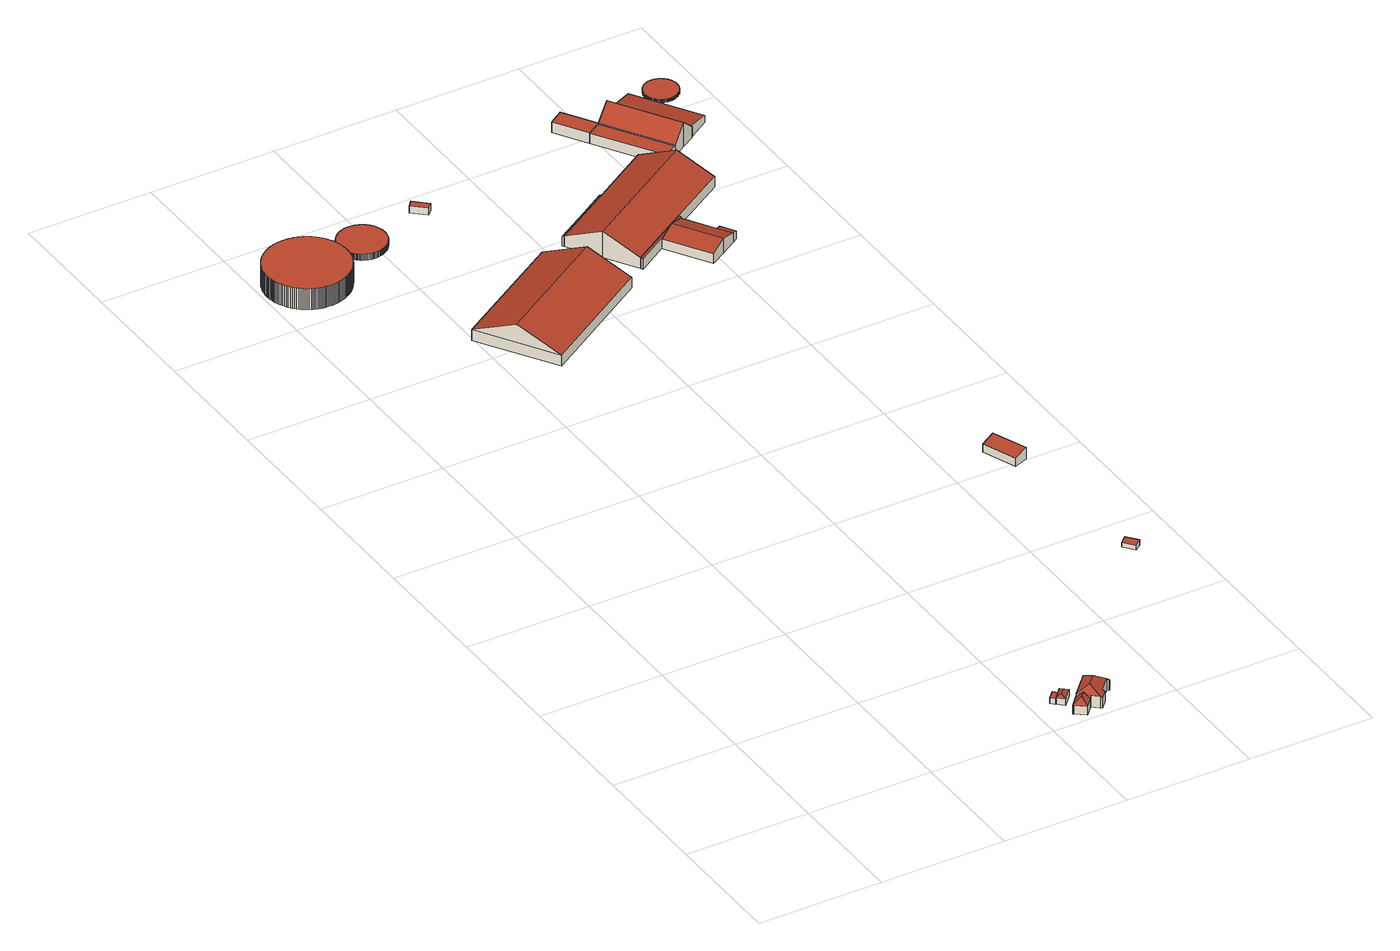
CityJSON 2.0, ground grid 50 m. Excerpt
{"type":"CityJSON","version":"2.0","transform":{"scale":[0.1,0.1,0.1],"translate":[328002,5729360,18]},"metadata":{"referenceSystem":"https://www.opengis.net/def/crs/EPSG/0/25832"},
"CityObjects":{
"building1":{"type":"Building","attributes":{"Geometrietyp2DReferenz":"3000","Gemeindeschluessel":"05170048","function":"31001_2723","roofType":"1000","measuredHeight":2.38},"address":[{"country":"Germany","locality":"Wesel","thoroughfareNumber":"1","thoroughfareName":"Schüttwich"}],"geometry":[{"type":"Solid","lod":"2","boundaries":[[[[0,1,2,3]],[[4,5,1,0]],[[6,7,5,4]],[[3,2,7,6]],[[4,0,3,6]],[[1,5,7,2]]]],"semantics":{"surfaces":[{"type":"WallSurface"},{"type":"RoofSurface"},{"type":"GroundSurface"}],"values":[[0,0,0,0,1,2]]}}]},
"building2":{"type":"Building","attributes":{"Geometrietyp2DReferenz":"3000","Gemeindeschluessel":"05170048","function":"31001_2463","roofType":"3200","measuredHeight":3.87},"address":[{"country":"Germany","locality":"Wesel","thoroughfareNumber":"1","thoroughfareName":"Schüttwich"}],"geometry":[{"type":"Solid","lod":"2","boundaries":[[[[8,9,10,11]],[[12,13,9,8]],[[14,15,13,12]],[[16,17,15,14]],[[18,19,17,16]],[[11,10,19,18]],[[20,11,18,21]],[[18,16,21]],[[21,16,14,12,8,20]],[[8,11,20]],[[9,13,15,17,19,10]]]],"semantics":{"surfaces":[{"type":"WallSurface"},{"type":"RoofSurface"},{"type":"GroundSurface"}],"values":[[0,0,0,0,0,0,1,1,1,1,2]]}}]},
"building3":{"type":"Building","attributes":{"Gemeindeschluessel":"05170048","Geometrietyp2DReferenz":"3000","function":"31001_1010"},"address":[{"country":"Germany","locality":"Wesel","thoroughfareNumber":"1","thoroughfareName":"Schüttwich"}],"children":["building3-1","building3-2"]},
"building3-1":{"type":"BuildingPart","attributes":{"roofType":"3200","measuredHeight":7.38},"parents":["building3"],"geometry":[{"type":"MultiSurface","lod":"2","boundaries":[[[22,23,24,25]],[[26,27,23,22]],[[28,29,30,31]],[[32,33,29,28]],[[34,35,33,32]],[[36,37,35,34]],[[38,39,37,36]],[[40,41,39,38]],[[42,43,41,40]],[[44,45,43,42]],[[25,24,45,44]],[[46,28,31,47]],[[31,26,22,25,47]],[[47,25,44,42,40,38,36,34,32,46]],[[32,28,46]],[[23,27,30,29,33,35,37,39,41,43,45,24]],[[26,48,49]],[[31,50,51]],[[52,51,50,30,53]],[[49,48,52,53,27]]],"semantics":{"surfaces":[{"type":"WallSurface"},{"type":"RoofSurface"},{"type":"GroundSurface"},{"type":"ClosureSurface"}],"values":[0,0,0,0,0,0,0,0,0,0,0,1,1,1,1,2,0,0,3,3]}}]},
"building3-2":{"type":"BuildingPart","attributes":{"roofType":"5000","measuredHeight":5.79},"parents":["building3"],"geometry":[{"type":"MultiSurface","lod":"2","boundaries":[[[54,55,56,57]],[[50,30,55,54]],[[58,23,27,49]],[[59,60,23,58]],[[61,62,60,59]],[[63,64,62,61]],[[57,56,64,63]],[[65,50,54,57,66]],[[57,63,61,59,66]],[[59,58,49,65,66]],[[55,30,53,27,23,60,62,64,56]],[[65,52,51]],[[51,52,53,30,50]],[[65,48,52]],[[52,48,49,27,53]]],"semantics":{"surfaces":[{"type":"WallSurface"},{"type":"RoofSurface"},{"type":"GroundSurface"},{"type":"ClosureSurface"}],"values":[0,0,0,0,0,0,0,1,1,1,2,0,3,0,3]}}]},
"building4":{"type":"Building","attributes":{"Geometrietyp2DReferenz":"3000","Gemeindeschluessel":"05170048","function":"51002_1215","roofType":"9999","measuredHeight":8.86},"geometry":[{"type":"Solid","lod":"2","boundaries":[[[[67,68,69,70,71,72,73,74,75,76,77,78,79,80,81,82,83,84,85,86,87,88,89,90,91,92,93,94,95,96,97,98,99,100,101,102,103,104,105,106,107,108,109,110,111,112,113,114,115,116,117,118,119,120,121,122,123,124,125,126,127,128,129,130,131,132,133,134,135,136,137,138,139,140,141,142,143,144,145,146,147,148,149,150,151,152,153,154,155,156,157,158,159,160,161,162,163,164,165,166,167,168,169,170,171,172,173,174,175,176,177,178,179,180,181,182,183,184,185,186,187,188,189,190,191,192,193,194,195,196,197,198,199,200,201,202,203,204,205,206,207,208,209,210,211,212,213,214,215,216,217,218,219,220,221,222,223,224,225,226,227,228,229,230]],[[229,231,232,230]],[[228,233,231,229]],[[227,234,233,228]],[[226,235,234,227]],[[225,236,235,226]],[[224,237,236,225]],[[223,238,237,224]],[[222,239,238,223]],[[221,240,239,222]],[[220,241,240,221]],[[219,242,241,220]],[[218,243,242,219]],[[217,244,243,218]],[[216,245,244,217]],[[215,246,245,216]],[[214,247,246,215]],[[213,248,247,214]],[[212,249,248,213]],[[211,250,249,212]],[[210,251,250,211]],[[209,252,251,210]],[[208,253,252,209]],[[207,254,253,208]],[[206,255,254,207]],[[205,256,255,206]],[[204,257,256,205]],[[203,258,257,204]],[[202,259,258,203]],[[201,260,259,202]],[[200,261,260,201]],[[199,262,261,200]],[[198,263,262,199]],[[197,264,263,198]],[[196,265,264,197]],[[195,266,265,196]],[[194,267,266,195]],[[193,268,267,194]],[[192,269,268,193]],[[191,270,269,192]],[[190,271,270,191]],[[189,272,271,190]],[[188,273,272,189]],[[187,274,273,188]],[[186,275,274,187]],[[185,276,275,186]],[[184,277,276,185]],[[183,278,277,184]],[[182,279,278,183]],[[181,280,279,182]],[[180,281,280,181]],[[179,282,281,180]],[[178,283,282,179]],[[177,284,283,178]],[[176,285,284,177]],[[175,286,285,176]],[[174,287,286,175]],[[173,288,287,174]],[[172,289,288,173]],[[171,290,289,172]],[[170,291,290,171]],[[169,292,291,170]],[[168,293,292,169]],[[167,294,293,168]],[[166,295,294,167]],[[165,296,295,166]],[[164,297,296,165]],[[163,298,297,164]],[[162,299,298,163]],[[161,300,299,162]],[[160,301,300,161]],[[159,302,301,160]],[[158,303,302,159]],[[157,304,303,158]],[[156,305,304,157]],[[155,306,305,156]],[[154,307,306,155]],[[153,308,307,154]],[[152,309,308,153]],[[151,310,309,152]],[[150,311,310,151]],[[149,312,311,150]],[[148,313,312,149]],[[147,314,313,148]],[[146,315,314,147]],[[145,316,315,146]],[[144,317,316,145]],[[143,318,317,144]],[[142,319,318,143]],[[141,320,319,142]],[[140,321,320,141]],[[139,322,321,140]],[[138,323,322,139]],[[137,324,323,138]],[[136,325,324,137]],[[135,326,325,136]],[[134,327,326,135]],[[133,328,327,134]],[[132,329,328,133]],[[131,330,329,132]],[[130,331,330,131]],[[129,332,331,130]],[[128,333,332,129]],[[127,334,333,128]],[[126,335,334,127]],[[125,336,335,126]],[[124,337,336,125]],[[123,338,337,124]],[[122,339,338,123]],[[121,340,339,122]],[[120,341,340,121]],[[119,342,341,120]],[[118,343,342,119]],[[117,344,343,118]],[[116,345,344,117]],[[115,346,345,116]],[[114,347,346,115]],[[113,348,347,114]],[[109,349,350,110]],[[112,351,348,113]],[[111,352,351,112]],[[110,350,352,111]],[[108,353,349,109]],[[107,354,353,108]],[[106,355,354,107]],[[105,356,355,106]],[[104,357,356,105]],[[103,358,357,104]],[[102,359,358,103]],[[101,360,359,102]],[[100,361,360,101]],[[99,362,361,100]],[[98,363,362,99]],[[97,364,363,98]],[[96,365,364,97]],[[95,366,365,96]],[[94,367,366,95]],[[93,368,367,94]],[[92,369,368,93]],[[91,370,369,92]],[[90,371,370,91]],[[86,372,373,87]],[[89,374,371,90]],[[88,375,374,89]],[[87,373,375,88]],[[85,376,372,86]],[[84,377,376,85]],[[83,378,377,84]],[[82,379,378,83]],[[81,380,379,82]],[[80,381,380,81]],[[79,382,381,80]],[[78,383,382,79]],[[77,384,383,78]],[[76,385,384,77]],[[75,386,385,76]],[[74,387,386,75]],[[73,388,387,74]],[[72,389,388,73]],[[71,390,389,72]],[[70,391,390,71]],[[69,392,391,70]],[[68,393,392,69]],[[67,394,393,68]],[[230,232,394,67]],[[231,233,234,235,236,237,238,239,240,241,242,243,244,245,246,247,248,249,250,251,252,253,254,255,256,257,258,259,260,261,262,263,264,265,266,267,268,269,270,271,272,273,274,275,276,277,278,279,280,281,282,283,284,285,286,287,288,289,290,291,292,293,294,295,296,297,298,299,300,301,302,303,304,305,306,307,308,309,310,311,312,313,314,315,316,317,318,319,320,321,322,323,324,325,326,327,328,329,330,331,332,333,334,335,336,337,338,339,340,341,342,343,344,345,346,347,348,351,352,350,349,353,354,355,356,357,358,359,360,361,362,363,364,365,366,367,368,369,370,371,374,375,373,372,376,377,378,379,380,381,382,383,384,385,386,387,388,389,390,391,392,393,394,232]]]],"semantics":{"surfaces":[{"type":"RoofSurface"},{"type":"WallSurface"},{"type":"GroundSurface"}],"values":[[0,1,1,1,1,1,1,1,1,1,1,1,1,1,1,1,1,1,1,1,1,1,1,1,1,1,1,1,1,1,1,1,1,1,1,1,1,1,1,1,1,1,1,1,1,1,1,1,1,1,1,1,1,1,1,1,1,1,1,1,1,1,1,1,1,1,1,1,1,1,1,1,1,1,1,1,1,1,1,1,1,1,1,1,1,1,1,1,1,1,1,1,1,1,1,1,1,1,1,1,1,1,1,1,1,1,1,1,1,1,1,1,1,1,1,1,1,1,1,1,1,1,1,1,1,1,1,1,1,1,1,1,1,1,1,1,1,1,1,1,1,1,1,1,1,1,1,1,1,1,1,1,1,1,1,1,1,1,1,1,1,1,1,1,1,2]]}}]},
"building5":{"type":"Building","attributes":{"Geometrietyp2DReferenz":"3000","Gemeindeschluessel":"05170048","function":"31001_2501","roofType":"1000","measuredHeight":2},"address":[{"country":"Germany","locality":"Wesel","thoroughfareNumber":"5","thoroughfareName":"Schüttwich"}],"geometry":[{"type":"Solid","lod":"2","boundaries":[[[[395,396,397,398]],[[399,400,396,395]],[[401,402,400,399]],[[398,397,402,401]],[[399,395,398,401]],[[396,400,402,397]]]],"semantics":{"surfaces":[{"type":"WallSurface"},{"type":"RoofSurface"},{"type":"GroundSurface"}],"values":[[0,0,0,0,1,2]]}}]},
"building6":{"type":"Building","attributes":{"Geometrietyp2DReferenz":"3000","Gemeindeschluessel":"05170048","function":"51002_1215","roofType":"1000","measuredHeight":2.44},"geometry":[{"type":"Solid","lod":"2","boundaries":[[[[403,404,405,406]],[[407,408,404,403]],[[409,410,408,407]],[[411,412,410,409]],[[413,414,412,411]],[[415,416,414,413]],[[417,418,416,415]],[[419,420,418,417]],[[421,422,420,419]],[[423,424,422,421]],[[425,426,424,423]],[[427,428,426,425]],[[429,430,428,427]],[[431,432,430,429]],[[433,434,432,431]],[[435,436,434,433]],[[437,438,436,435]],[[439,440,438,437]],[[441,442,440,439]],[[443,444,442,441]],[[445,446,444,443]],[[447,448,446,445]],[[449,450,448,447]],[[451,452,450,449]],[[453,454,452,451]],[[455,456,454,453]],[[457,458,456,455]],[[459,460,458,457]],[[461,462,460,459]],[[463,464,462,461]],[[465,466,464,463]],[[467,468,466,465]],[[469,470,468,467]],[[471,472,470,469]],[[473,474,472,471]],[[475,476,474,473]],[[477,478,476,475]],[[479,480,478,477]],[[481,482,480,479]],[[483,484,482,481]],[[485,486,484,483]],[[487,488,486,485]],[[489,490,488,487]],[[491,492,490,489]],[[493,494,492,491]],[[495,496,494,493]],[[497,498,496,495]],[[499,500,498,497]],[[501,502,500,499]],[[503,504,502,501]],[[505,506,504,503]],[[507,508,506,505]],[[509,510,508,507]],[[511,512,510,509]],[[513,514,512,511]],[[515,516,514,513]],[[517,518,516,515]],[[519,520,518,517]],[[521,522,520,519]],[[523,524,522,521]],[[525,526,524,523]],[[527,528,526,525]],[[529,530,528,527]],[[531,532,530,529]],[[533,534,532,531]],[[535,536,534,533]],[[537,538,536,535]],[[539,540,538,537]],[[541,542,540,539]],[[543,544,542,541]],[[545,546,544,543]],[[547,548,546,545]],[[549,550,548,547]],[[551,552,550,549]],[[553,554,552,551]],[[555,556,554,553]],[[557,558,556,555]],[[559,560,558,557]],[[561,562,560,559]],[[563,564,562,561]],[[565,566,564,563]],[[567,568,566,565]],[[569,570,568,567]],[[571,572,570,569]],[[573,574,572,571]],[[575,576,574,573]],[[577,578,576,575]],[[579,580,578,577]],[[581,582,580,579]],[[583,584,582,581]],[[585,586,584,583]],[[587,588,586,585]],[[589,590,588,587]],[[591,592,590,589]],[[593,594,592,591]],[[595,596,594,593]],[[597,598,596,595]],[[599,600,598,597]],[[601,602,600,599]],[[603,604,602,601]],[[605,606,604,603]],[[607,608,606,605]],[[609,610,608,607]],[[611,612,610,609]],[[613,614,612,611]],[[615,616,614,613]],[[617,618,616,615]],[[619,620,618,617]],[[621,622,620,619]],[[623,624,622,621]],[[625,626,624,623]],[[627,628,626,625]],[[629,630,628,627]],[[631,632,630,629]],[[633,634,632,631]],[[635,636,634,633]],[[637,638,636,635]],[[406,405,638,637]],[[635,633,631,629,627,625,623,621,619,617,615,613,611,609,607,605,603,601,599,597,595,593,591,589,587,585,583,581,579,577,575,573,571,569,567,565,563,561,559,557,555,553,551,549,547,545,543,541,539,537,535,533,531,529,527,525,523,521,519,517,515,513,511,509,507,505,503,501,499,497,495,493,491,489,487,485,483,481,479,477,475,473,471,469,467,465,463,461,459,457,455,453,451,449,447,445,443,441,439,437,435,433,431,429,427,425,423,421,419,417,415,413,411,409,407,403,406,637]],[[404,408,410,412,414,416,418,420,422,424,426,428,430,432,434,436,438,440,442,444,446,448,450,452,454,456,458,460,462,464,466,468,470,472,474,476,478,480,482,484,486,488,490,492,494,496,498,500,502,504,506,508,510,512,514,516,518,520,522,524,526,528,530,532,534,536,538,540,542,544,546,548,550,552,554,556,558,560,562,564,566,568,570,572,574,576,578,580,582,584,586,588,590,592,594,596,598,600,602,604,606,608,610,612,614,616,618,620,622,624,626,628,630,632,634,636,638,405]]]],"semantics":{"surfaces":[{"type":"WallSurface"},{"type":"RoofSurface"},{"type":"GroundSurface"}],"values":[[0,0,0,0,0,0,0,0,0,0,0,0,0,0,0,0,0,0,0,0,0,0,0,0,0,0,0,0,0,0,0,0,0,0,0,0,0,0,0,0,0,0,0,0,0,0,0,0,0,0,0,0,0,0,0,0,0,0,0,0,0,0,0,0,0,0,0,0,0,0,0,0,0,0,0,0,0,0,0,0,0,0,0,0,0,0,0,0,0,0,0,0,0,0,0,0,0,0,0,0,0,0,0,0,0,0,0,0,0,0,0,0,0,0,0,0,0,0,1,2]]}}]},
"building7":{"type":"Building","attributes":{"Geometrietyp2DReferenz":"3000","Gemeindeschluessel":"05170048","function":"31001_2727","roofType":"3100","measuredHeight":12.36},"address":[{"country":"Germany","locality":"Wesel","thoroughfareNumber":"5","thoroughfareName":"Schüttwich"}],"geometry":[{"type":"Solid","lod":"2","boundaries":[[[[639,640,641,642]],[[643,644,640,639]],[[645,646,644,643]],[[642,641,646,645]],[[639,647,643]],[[645,648,642]],[[642,648,647,639]],[[643,647,648,645]],[[640,644,646,641]]]],"semantics":{"surfaces":[{"type":"WallSurface"},{"type":"RoofSurface"},{"type":"GroundSurface"}],"values":[[0,0,0,0,0,0,1,1,2]]}}]},
"building8":{"type":"Building","attributes":{"Geometrietyp2DReferenz":"3000","Gemeindeschluessel":"05170048","function":"31001_2501","roofType":"1000","measuredHeight":3.02},"address":[{"country":"Germany","locality":"Wesel","thoroughfareNumber":"5","thoroughfareName":"Schüttwich"}],"geometry":[{"type":"Solid","lod":"2","boundaries":[[[[649,650,651,652]],[[653,654,650,649]],[[655,656,654,653]],[[652,651,656,655]],[[653,649,652,655]],[[650,654,656,651]]]],"semantics":{"surfaces":[{"type":"WallSurface"},{"type":"RoofSurface"},{"type":"GroundSurface"}],"values":[[0,0,0,0,1,2]]}}]},
"building9":{"type":"Building","attributes":{"Geometrietyp2DReferenz":"3000","Gemeindeschluessel":"05170048","function":"31001_2723","roofType":"2100","measuredHeight":2.42},"address":[{"country":"Germany","locality":"Wesel","thoroughfareNumber":"3","thoroughfareName":"Schüttwich"}],"geometry":[{"type":"Solid","lod":"2","boundaries":[[[[657,658,659,660]],[[661,662,658,657]],[[663,664,662,661]],[[660,659,664,663]],[[661,657,660,663]],[[658,662,664,659]]]],"semantics":{"surfaces":[{"type":"WallSurface"},{"type":"RoofSurface"},{"type":"GroundSurface"}],"values":[[0,0,0,0,1,2]]}}]},
"building10":{"type":"Building","attributes":{"Geometrietyp2DReferenz":"3000","Gemeindeschluessel":"05170048","function":"51009_1610","roofType":"2100","measuredHeight":4.89},"geometry":[{"type":"Solid","lod":"2","boundaries":[[[[665,666,667,668]],[[669,670,666,665]],[[671,672,670,669]],[[668,667,672,671]],[[669,665,668,671]],[[666,670,672,667]]]],"semantics":{"surfaces":[{"type":"WallSurface"},{"type":"RoofSurface"},{"type":"GroundSurface"}],"values":[[0,0,0,0,1,2]]}}]},
"building11":{"type":"Building","attributes":{"Gemeindeschluessel":"05170048","Geometrietyp2DReferenz":"3000","function":"31001_2720"},"address":[{"country":"Germany","locality":"Wesel","thoroughfareNumber":"5","thoroughfareName":"Schüttwich"}],"children":["building11-1","building11-2","building11-3","building11-4","building11-5"]},
"building11-1":{"type":"BuildingPart","attributes":{"roofType":"3100","measuredHeight":11.24},"parents":["building11"],"geometry":[{"type":"Solid","lod":"2","boundaries":[[[[673,674,675,676]],[[677,678,674,673]],[[679,680,681,682]],[[683,684,680,679]],[[685,686,684,683]],[[687,688,686,685]],[[689,690,688,687]],[[683,679,682,677,673,685]],[[676,689,687,685,673]],[[675,674,678,681,680,684,686,688,690]],[[689,676,675,690]],[[677,682,681,678]]]],"semantics":{"surfaces":[{"type":"WallSurface"},{"type":"RoofSurface"},{"type":"GroundSurface"},{"type":"ClosureSurface"}],"values":[[0,0,0,0,0,0,0,1,1,2,3,3]]}}]},
"building11-2":{"type":"BuildingPart","attributes":{"roofType":"2100","measuredHeight":4.54},"parents":["building11"],"geometry":[{"type":"Solid","lod":"2","boundaries":[[[[691,692,678,677]],[[693,694,692,691]],[[695,696,694,693]],[[682,681,696,695]],[[695,693,691,677,682]],[[692,694,696,681,678]],[[678,681,682,677]]]],"semantics":{"surfaces":[{"type":"WallSurface"},{"type":"RoofSurface"},{"type":"GroundSurface"},{"type":"ClosureSurface"}],"values":[[0,0,0,0,1,2,3]]}}]},
"building11-3":{"type":"BuildingPart","attributes":{"roofType":"2100","measuredHeight":4.74},"parents":["building11"],"geometry":[{"type":"MultiSurface","lod":"2","boundaries":[[[697,675,698,699]],[[700,701,690,702]],[[699,698,703,704]],[[700,702,697,699,704]],[[675,690,701,703,698]],[[697,702,689,676]],[[690,675,676,689]],[[700,705,706]],[[704,707,708]],[[709,708,707,703,710]],[[706,705,709,710,701]]],"semantics":{"surfaces":[{"type":"WallSurface"},{"type":"RoofSurface"},{"type":"GroundSurface"},{"type":"ClosureSurface"}],"values":[0,0,0,1,2,0,3,0,0,3,3]}}]},
"building11-4":{"type":"BuildingPart","attributes":{"roofType":"3100","measuredHeight":6.09},"parents":["building11"],"geometry":[{"type":"MultiSurface","lod":"2","boundaries":[[[711,712,701,706]],[[713,714,715,716]],[[717,718,714,713]],[[707,703,718,717]],[[707,717,713,719]],[[716,711,706,719,713]],[[710,701,712,715,714,718,703]],[[719,709,708]],[[707,708,709,710,703]],[[719,705,709]],[[709,705,706,701,710]],[[716,715,712,711]]],"semantics":{"surfaces":[{"type":"WallSurface"},{"type":"RoofSurface"},{"type":"GroundSurface"},{"type":"ClosureSurface"}],"values":[0,0,0,0,1,1,2,0,3,0,3,3]}}]},
"building11-5":{"type":"BuildingPart","attributes":{"roofType":"2100","measuredHeight":3.98},"parents":["building11"],"geometry":[{"type":"Solid","lod":"2","boundaries":[[[[720,721,712,711]],[[722,723,721,720]],[[716,715,723,722]],[[722,720,711,716]],[[721,723,715,712]],[[711,712,715,716]]]],"semantics":{"surfaces":[{"type":"WallSurface"},{"type":"RoofSurface"},{"type":"GroundSurface"},{"type":"ClosureSurface"}],"values":[[0,0,0,1,2,3]]}}]},
"building12":{"type":"Building","attributes":{"Geometrietyp2DReferenz":"3000","Gemeindeschluessel":"05170048","function":"31001_2720","roofType":"1000","measuredHeight":4.5},"address":[{"country":"Germany","locality":"Wesel","thoroughfareNumber":"5","thoroughfareName":"Schüttwich"}],"geometry":[{"type":"Solid","lod":"2","boundaries":[[[[724,725,726,727]],[[728,729,725,724]],[[730,731,729,728]],[[732,733,731,730]],[[727,726,733,732]],[[730,728,724,727,732]],[[725,729,731,733,726]]]],"semantics":{"surfaces":[{"type":"WallSurface"},{"type":"RoofSurface"},{"type":"GroundSurface"}],"values":[[0,0,0,0,0,1,2]]}}]},
"building13":{"type":"Building","attributes":{"Geometrietyp2DReferenz":"3000","Gemeindeschluessel":"05170048","function":"31001_2720","roofType":"1000","measuredHeight":4.37},"address":[{"country":"Germany","locality":"Wesel","thoroughfareNumber":"5","thoroughfareName":"Schüttwich"}],"geometry":[{"type":"Solid","lod":"2","boundaries":[[[[734,735,725,736]],[[737,738,735,734]],[[739,729,738,737]],[[736,725,729,739]],[[737,734,736,739]],[[735,738,729,725]]]],"semantics":{"surfaces":[{"type":"WallSurface"},{"type":"RoofSurface"},{"type":"GroundSurface"}],"values":[[0,0,0,0,1,2]]}}]},
"building14":{"type":"Building","attributes":{"Geometrietyp2DReferenz":"3000","Gemeindeschluessel":"05170048","function":"31001_2720","roofType":"3100","measuredHeight":10.26},"address":[{"country":"Germany","locality":"Wesel","thoroughfareNumber":"5","thoroughfareName":"Schüttwich"}],"geometry":[{"type":"Solid","lod":"2","boundaries":[[[[740,741,742,743]],[[744,745,741,740]],[[746,747,745,744]],[[748,749,747,746]],[[750,751,749,748]],[[752,753,751,750]],[[754,755,753,752]],[[756,757,755,754]],[[758,759,757,756]],[[743,742,759,758]],[[744,740,743,758,756,746]],[[754,752,750,748,746,756]],[[741,745,747,749,751,753,755,757,759,742]]]],"semantics":{"surfaces":[{"type":"WallSurface"},{"type":"RoofSurface"},{"type":"GroundSurface"}],"values":[[0,0,0,0,0,0,0,0,0,0,1,1,2]]}}]},
"building15":{"type":"Building","attributes":{"Geometrietyp2DReferenz":"3000","Gemeindeschluessel":"05170048","function":"31001_2720","roofType":"2100","measuredHeight":4.76},"address":[{"country":"Germany","locality":"Wesel","thoroughfareNumber":"5","thoroughfareName":"Schüttwich"}],"geometry":[{"type":"Solid","lod":"2","boundaries":[[[[760,761,762,763]],[[764,765,761,760]],[[766,767,765,764]],[[763,762,767,766]],[[764,760,763,766]],[[761,765,767,762]]]],"semantics":{"surfaces":[{"type":"WallSurface"},{"type":"RoofSurface"},{"type":"GroundSurface"}],"values":[[0,0,0,0,1,2]]}}]},
"building16":{"type":"Building","attributes":{"Geometrietyp2DReferenz":"3000","Gemeindeschluessel":"05170048","function":"51003_1201","roofType":"1000","measuredHeight":1.28},"geometry":[{"type":"Solid","lod":"2","boundaries":[[[[768,769,770,771]],[[772,773,769,768]],[[774,775,773,772]],[[776,777,775,774]],[[778,779,777,776]],[[780,781,779,778]],[[782,783,781,780]],[[784,785,783,782]],[[786,787,785,784]],[[788,789,787,786]],[[790,791,789,788]],[[792,793,791,790]],[[794,795,793,792]],[[796,797,795,794]],[[798,799,797,796]],[[800,801,799,798]],[[802,803,801,800]],[[804,805,803,802]],[[806,807,805,804]],[[808,809,807,806]],[[810,811,809,808]],[[812,813,811,810]],[[814,815,813,812]],[[816,817,815,814]],[[818,819,817,816]],[[820,821,819,818]],[[822,823,821,820]],[[824,825,823,822]],[[826,827,825,824]],[[828,829,827,826]],[[830,831,829,828]],[[832,833,831,830]],[[834,835,833,832]],[[836,837,835,834]],[[838,839,837,836]],[[840,841,839,838]],[[842,843,841,840]],[[844,845,843,842]],[[846,847,845,844]],[[848,849,847,846]],[[850,851,849,848]],[[852,853,851,850]],[[854,855,853,852]],[[856,857,855,854]],[[858,859,857,856]],[[860,861,859,858]],[[862,863,861,860]],[[864,865,863,862]],[[866,867,865,864]],[[868,869,867,866]],[[870,871,869,868]],[[872,873,871,870]],[[874,875,873,872]],[[876,877,875,874]],[[878,879,877,876]],[[880,881,879,878]],[[882,883,881,880]],[[884,885,883,882]],[[886,887,885,884]],[[888,889,887,886]],[[890,891,889,888]],[[892,893,891,890]],[[894,895,893,892]],[[896,897,895,894]],[[898,899,897,896]],[[900,901,899,898]],[[902,903,901,900]],[[904,905,903,902]],[[906,907,905,904]],[[908,909,907,906]],[[910,911,909,908]],[[912,913,911,910]],[[914,915,913,912]],[[916,917,915,914]],[[918,919,917,916]],[[920,921,919,918]],[[922,923,921,920]],[[924,925,923,922]],[[926,927,925,924]],[[928,929,927,926]],[[930,931,929,928]],[[932,933,931,930]],[[934,935,933,932]],[[936,937,935,934]],[[938,939,937,936]],[[940,941,939,938]],[[942,943,941,940]],[[944,945,943,942]],[[946,947,945,944]],[[948,949,947,946]],[[950,951,949,948]],[[952,953,951,950]],[[954,955,953,952]],[[956,957,955,954]],[[958,959,957,956]],[[960,961,959,958]],[[962,963,961,960]],[[964,965,963,962]],[[966,967,965,964]],[[968,969,967,966]],[[970,971,969,968]],[[972,973,971,970]],[[974,975,973,972]],[[976,977,975,974]],[[978,979,977,976]],[[980,981,979,978]],[[982,983,981,980]],[[984,985,983,982]],[[986,987,985,984]],[[988,989,987,986]],[[990,991,989,988]],[[992,993,991,990]],[[771,770,993,992]],[[990,988,986,984,982,980,978,976,974,972,970,968,966,964,962,960,958,956,954,952,950,948,946,944,942,940,938,936,934,932,930,928,926,924,922,920,918,916,914,912,910,908,906,904,902,900,898,896,894,892,890,888,886,884,882,880,878,876,874,872,870,868,866,864,862,860,858,856,854,852,850,848,846,844,842,840,838,836,834,832,830,828,826,824,822,820,818,816,814,812,810,808,806,804,802,800,798,796,794,792,790,788,786,784,782,780,778,776,774,772,768,771,992]],[[769,773,775,777,779,781,783,785,787,789,791,793,795,797,799,801,803,805,807,809,811,813,815,817,819,821,823,825,827,829,831,833,835,837,839,841,843,845,847,849,851,853,855,857,859,861,863,865,867,869,871,873,875,877,879,881,883,885,887,889,891,893,895,897,899,901,903,905,907,909,911,913,915,917,919,921,923,925,927,929,931,933,935,937,939,941,943,945,947,949,951,953,955,957,959,961,963,965,967,969,971,973,975,977,979,981,983,985,987,989,991,993,770]]]],"semantics":{"surfaces":[{"type":"WallSurface"},{"type":"RoofSurface"},{"type":"GroundSurface"}],"values":[[0,0,0,0,0,0,0,0,0,0,0,0,0,0,0,0,0,0,0,0,0,0,0,0,0,0,0,0,0,0,0,0,0,0,0,0,0,0,0,0,0,0,0,0,0,0,0,0,0,0,0,0,0,0,0,0,0,0,0,0,0,0,0,0,0,0,0,0,0,0,0,0,0,0,0,0,0,0,0,0,0,0,0,0,0,0,0,0,0,0,0,0,0,0,0,0,0,0,0,0,0,0,0,0,0,0,0,0,0,0,0,0,0,1,2]]}}]}
},
"vertices":[
[1092,165,40],[1092,165,16],[1065,136,16],[1065,136,40],[1108,150,40],[1108,150,16],[1082,121,40],[1082,121,16],
[1081,120,44],[1081,120,17],[1106,96,17],[1106,96,44],[1082,121,44],[1082,121,17],[1108,150,44],[1108,150,17],[1121,164,44],[1121,164,17],[1147,140,44],[1147,140,17],[1105,120,55],[1123,139,55],
[1178,45,64],[1178,45,16],[1203,23,16],[1203,23,64],[1179,46,64],[1179,46,16],[1219,166,64],[1219,166,16],[1141,82,16],[1141,82,64],[1281,108,64],[1281,108,16],[1288,101,58],[1288,101,16],[1287,100,58],[1287,100,16],[1280,106,64],[1280,106,16],[1233,55,64],[1233,55,16],[1240,49,58],[1240,49,16],[1210,16,58],[1210,16,16],[1230,115,90],[1192,74,90],[1168,56,64],[1179,46,51],[1141,82,52],[1151,72,64],[1160,64,64],[1160,64,16],
[1140,83,51],[1140,83,16],[1101,40,16],[1101,40,51],[1178,45,51],[1144,8,51],[1144,8,16],[1105,37,52],[1105,37,16],[1104,37,51],[1104,37,16],[1160,64,74],[1140,43,74],
[45,3820,100],[40,3813,100],[35,3807,100],[31,3800,100],[28,3793,100],[24,3787,100],[21,3780,100],[19,3773,100],[17,3767,100],[15,3760,100],[13,3754,100],[12,3748,100],[11,3742,100],[10,3736,100],[10,3731,100],[10,3725,100],[9,3720,100],[10,3715,100],[10,3709,100],[10,3704,100],[11,3699,100],[12,3693,100],[13,3687,100],[14,3681,100],[15,3675,100],[17,3669,100],[19,3663,100],[22,3656,100],[25,3650,100],[28,3643,100],[32,3637,100],[36,3630,100],[40,3624,100],[45,3617,100],[50,3611,100],[55,3606,100],[60,3601,100],[66,3595,100],[72,3591,100],[78,3586,100],[84,3582,100],[90,3578,100],[96,3575,100],[102,3572,100],[108,3569,100],[114,3567,100],[119,3565,100],[125,3563,100],[130,3562,100],[136,3560,100],[141,3559,100],[146,3558,100],[151,3557,100],[157,3557,100],[162,3556,100],[168,3556,100],[174,3556,100],[180,3556,100],[186,3557,100],[192,3557,100],[199,3558,100],[206,3560,100],[212,3561,100],[219,3563,100],[226,3565,100],[234,3568,100],[241,3571,100],[247,3575,100],[254,3578,100],[261,3582,100],[267,3587,100],[273,3591,100],[278,3595,100],[283,3600,100],[288,3605,100],[292,3609,100],[296,3614,100],[300,3619,100],[304,3623,100],[307,3628,100],[310,3633,100],[313,3637,100],[315,3642,100],[318,3647,100],[320,3651,100],[322,3656,100],[324,3662,100],[326,3667,100],[328,3673,100],[329,3679,100],[331,3685,100],[332,3692,100],[333,3699,100],[334,3706,100],[334,3713,100],[334,3720,100],[334,3728,100],[333,3736,100],[333,3737,100],[332,3744,100],[331,3750,100],[330,3757,100],[328,3763,100],[326,3769,100],[324,3775,100],[322,3780,100],[320,3786,100],[318,3791,100],[315,3795,100],[313,3800,100],[310,3804,100],[307,3809,100],[304,3813,100],[301,3818,100],[297,3823,100],[293,3827,100],[289,3832,100],[284,3836,100],[280,3841,100],[274,3845,100],[269,3850,100],[268,3850,100],[267,3851,100],[262,3854,100],[257,3858,100],[251,3861,100],[246,3864,100],[241,3866,100],[235,3869,100],[230,3871,100],[225,3873,100],[220,3874,100],[215,3876,100],[210,3877,100],[205,3878,100],[199,3879,100],[193,3880,100],[187,3881,100],[181,3881,100],[175,3881,100],[168,3881,100],[167,3881,100],[160,3881,100],[153,3880,100],[147,3879,100],[140,3878,100],[134,3877,100],[128,3875,100],[123,3874,100],[117,3872,100],[112,3870,100],[107,3868,100],[102,3866,100],[98,3863,100],[93,3861,100],[88,3858,100],[84,3855,100],[79,3852,100],[74,3848,100],[69,3844,100],[64,3840,100],[59,3836,100],[54,3831,100],[50,3826,100],[54,3831,12],[50,3826,12],[59,3836,12],[64,3840,12],[69,3844,12],[74,3848,12],[79,3852,12],[84,3855,12],[88,3858,12],[93,3861,12],[98,3863,12],[102,3866,12],[107,3868,12],[112,3870,12],[117,3872,12],[123,3874,12],[128,3875,12],[134,3877,12],[140,3878,12],[147,3879,12],[153,3880,12],[160,3881,12],[167,3881,12],[168,3881,12],[175,3881,12],[181,3881,12],[187,3881,12],[193,3880,12],[199,3879,12],[205,3878,12],[210,3877,12],[215,3876,12],[220,3874,12],[225,3873,12],[230,3871,12],[235,3869,12],[241,3866,12],[246,3864,12],[251,3861,12],[257,3858,12],[262,3854,12],[267,3851,12],[268,3850,12],[269,3850,12],[274,3845,12],[280,3841,12],[284,3836,12],[289,3832,12],[293,3827,12],[297,3823,12],[301,3818,12],[304,3813,12],[307,3809,12],[310,3804,12],[313,3800,12],[315,3795,12],[318,3791,12],[320,3786,12],[322,3780,12],[324,3775,12],[326,3769,12],[328,3763,12],[330,3757,12],[331,3750,12],[332,3744,12],[333,3737,12],[333,3736,12],[334,3728,12],[334,3720,12],[334,3713,12],[334,3706,12],[333,3699,12],[332,3692,12],[331,3685,12],[329,3679,12],[328,3673,12],[326,3667,12],[324,3662,12],[322,3656,12],[320,3651,12],[318,3647,12],[315,3642,12],[313,3637,12],[310,3633,12],[307,3628,12],[304,3623,12],[300,3619,12],[296,3614,12],[292,3609,12],[288,3605,12],[283,3600,12],[278,3595,12],[273,3591,12],[267,3587,12],[261,3582,12],[254,3578,12],[247,3575,12],[241,3571,12],[234,3568,12],[226,3565,12],[219,3563,12],[212,3561,12],[206,3560,12],[199,3558,12],[192,3557,12],[186,3557,12],[180,3556,12],[174,3556,12],[168,3556,12],[162,3556,12],[157,3557,12],[151,3557,12],[146,3558,12],[141,3559,12],[136,3560,12],[130,3562,12],[125,3563,12],[119,3565,12],[96,3575,12],[102,3572,12],[114,3567,12],[108,3569,12],[90,3578,12],[84,3582,12],[78,3586,12],[72,3591,12],[66,3595,12],[60,3601,12],[55,3606,12],[50,3611,12],[45,3617,12],[40,3624,12],[36,3630,12],[32,3637,12],[28,3643,12],[25,3650,12],[22,3656,12],[19,3663,12],[17,3669,12],[15,3675,12],[14,3681,12],[10,3704,12],[11,3699,12],[13,3687,12],[12,3693,12],[10,3709,12],[10,3715,12],[9,3720,12],[10,3725,12],[10,3731,12],[10,3736,12],[11,3742,12],[12,3748,12],[13,3754,12],[15,3760,12],[17,3767,12],[19,3773,12],[21,3780,12],[24,3787,12],[28,3793,12],[31,3800,12],[35,3807,12],[40,3813,12],[45,3820,12],
[365,3779,21],[365,3779,1],[354,3807,1],[354,3807,21],[337,3769,21],[337,3769,1],[327,3797,21],[327,3797,1],
[366,3831,37],[366,3831,12],[366,3825,12],[366,3825,37],[367,3837,37],[367,3837,12],[368,3843,37],[368,3843,12],[369,3848,37],[369,3848,12],[371,3854,37],[371,3854,12],[372,3859,37],[372,3859,12],[375,3863,37],[375,3863,12],[377,3867,37],[377,3867,12],[379,3872,37],[379,3872,12],[381,3875,37],[381,3875,12],[384,3879,37],[384,3879,12],[386,3882,37],[386,3882,12],[389,3885,37],[389,3885,12],[391,3888,37],[391,3888,12],[394,3891,37],[394,3891,12],[398,3894,37],[398,3894,12],[401,3897,37],[401,3897,12],[405,3899,37],[405,3899,12],[409,3902,37],[409,3902,12],[413,3905,37],[413,3905,12],[418,3907,37],[418,3907,12],[423,3909,37],[423,3909,12],[428,3911,37],[428,3911,12],[433,3913,37],[433,3913,12],[439,3915,37],[439,3915,12],[445,3916,37],[445,3916,12],[450,3916,37],[450,3916,12],[456,3917,37],[456,3917,12],[463,3917,37],[463,3917,12],[469,3916,37],[469,3916,12],[476,3915,37],[476,3915,12],[482,3914,37],[482,3914,12],[488,3912,37],[488,3912,12],[493,3910,37],[493,3910,12],[498,3908,37],[498,3908,12],[503,3906,37],[503,3906,12],[508,3903,37],[508,3903,12],[512,3900,37],[512,3900,12],[516,3898,37],[516,3898,12],[519,3895,37],[519,3895,12],[523,3892,37],[523,3892,12],[526,3889,37],[526,3889,12],[529,3886,37],[529,3886,12],[531,3883,37],[531,3883,12],[533,3880,37],[533,3880,12],[536,3876,37],[536,3876,12],[538,3873,37],[538,3873,12],[540,3869,37],[540,3869,12],[543,3865,37],[543,3865,12],[545,3860,37],[545,3860,12],[546,3856,37],[546,3856,12],[548,3851,37],[548,3851,12],[549,3845,37],[549,3845,12],[551,3840,37],[551,3840,12],[551,3834,37],[551,3834,12],[552,3828,37],[552,3828,12],[552,3822,37],[552,3822,12],[552,3815,37],[552,3815,12],[551,3809,37],[551,3809,12],[549,3802,37],[549,3802,12],[548,3797,37],[548,3797,12],[547,3794,37],[547,3794,12],[545,3788,37],[545,3788,12],[543,3783,37],[543,3783,12],[540,3778,37],[540,3778,12],[537,3773,37],[537,3773,12],[534,3769,37],[534,3769,12],[531,3765,37],[531,3765,12],[528,3762,37],[528,3762,12],[525,3758,37],[525,3758,12],[522,3755,37],[522,3755,12],[518,3752,37],[518,3752,12],[515,3750,37],[515,3750,12],[512,3747,37],[512,3747,12],[509,3745,37],[509,3745,12],[505,3743,37],[505,3743,12],[501,3741,37],[501,3741,12],[497,3739,37],[497,3739,12],[493,3737,37],[493,3737,12],[489,3736,37],[489,3736,12],[484,3734,37],[484,3734,12],[479,3733,37],[479,3733,12],[473,3732,37],[473,3732,12],[468,3731,37],[468,3731,12],[462,3731,37],[462,3731,12],[456,3731,37],[456,3731,12],[453,3731,37],[453,3731,12],[450,3731,37],[450,3731,12],[444,3732,37],[444,3732,12],[438,3733,37],[438,3733,12],[432,3735,37],[432,3735,12],[427,3737,37],[427,3737,12],[422,3739,37],[422,3739,12],[417,3741,37],[417,3741,12],[412,3743,37],[412,3743,12],[408,3746,37],[408,3746,12],[404,3749,37],[404,3749,12],[401,3751,37],[401,3751,12],[398,3754,37],[398,3754,12],[395,3757,37],[395,3757,12],[392,3760,37],[392,3760,12],[389,3763,37],[389,3763,12],[387,3766,37],[387,3766,12],[384,3769,37],[384,3769,12],[381,3773,37],[381,3773,12],[379,3777,37],[379,3777,12],[377,3781,37],[377,3781,12],[374,3785,37],[374,3785,12],[372,3790,37],[372,3790,12],[371,3795,37],[371,3795,12],[369,3801,37],[369,3801,12],[368,3807,37],[368,3807,12],[367,3813,37],[367,3813,12],[366,3819,37],[366,3819,12],[366,3822,37],[366,3822,12],[366,3821,37],[366,3821,12],[366,3820,37],[366,3820,12],
[677,2825,54],[677,2825,8],[1137,3116,8],[1137,3116,54],[489,3123,54],[489,3123,8],[949,3413,54],[949,3413,8],[583,2974,131],[1043,3265,131],
[753,3860,46],[753,3860,16],[773,3882,16],[773,3882,46],[701,3907,46],[701,3907,16],[721,3930,46],[721,3930,16],
[1806,866,38],[1806,866,14],[1782,848,14],[1782,848,32],[1841,824,38],[1841,824,14],[1816,805,32],[1816,805,14],
[1717,1461,53],[1717,1461,19],[1772,1483,19],[1772,1483,68],[1663,1597,53],[1663,1597,19],[1717,1619,68],[1717,1619,19],
[1144,3328,123],[1144,3328,11],[1224,3201,11],[1224,3201,56],[1064,3455,56],[1064,3455,11],[1485,3720,56],[1485,3720,11],[1308,3608,11],[1308,3608,56],[1546,3758,56],[1546,3758,11],[1626,3631,123],[1626,3631,11],[1706,3504,56],[1706,3504,11],[1472,3357,56],[1472,3357,11],
[1059,3463,52],[1059,3463,11],[1199,3550,52],[1199,3550,11],[1304,3616,53],[1304,3616,11],
[1224,3201,58],[1229,3193,11],[1229,3193,55],[1477,3349,55],[1477,3349,11],[1472,3357,58],[1351,3270,11],[1351,3270,55],[1465,3342,55],[1477,3349,51],[1351,3270,51],[1362,3277,55],[1414,3309,55],[1414,3309,11],
[1551,3230,51],[1551,3230,11],[1523,3136,72],[1523,3136,11],[1586,3175,11],[1586,3175,51],[1460,3097,51],[1460,3097,11],[1414,3309,72],
[1571,3243,46],[1571,3243,11],[1606,3188,46],[1606,3188,11],
[1525,3998,55],[1525,3998,10],[1528,3999,10],[1528,3999,55],[1470,3963,55],[1470,3963,10],[1390,4089,55],[1390,4089,10],[1447,4126,55],[1447,4126,10],
[1687,3743,53],[1687,3743,10],[1525,3998,53],[1632,3708,53],[1632,3708,10],[1470,3963,53],
[1525,3998,57],[1525,3998,11],[1687,3743,11],[1687,3743,57],[1528,3999,59],[1528,3999,11],[1580,4032,113],[1580,4032,11],[1634,4066,57],[1634,4066,11],[1634,4065,57],[1634,4065,11],[1795,3811,57],[1795,3811,11],[1796,3810,57],[1796,3810,11],[1742,3776,113],[1742,3776,11],[1688,3742,57],[1688,3742,11],
[1795,3811,61],[1795,3811,13],[1881,3865,13],[1881,3865,43],[1634,4065,61],[1634,4065,13],[1720,4119,43],[1720,4119,13],
[1783,4127,26],[1783,4127,13],[1782,4123,13],[1782,4123,26],[1785,4130,26],[1785,4130,13],[1786,4134,26],[1786,4134,13],[1788,4137,26],[1788,4137,13],[1790,4140,26],[1790,4140,13],[1791,4143,26],[1791,4143,13],[1793,4146,26],[1793,4146,13],[1795,4149,26],[1795,4149,13],[1798,4151,26],[1798,4151,13],[1801,4154,26],[1801,4154,13],[1804,4157,26],[1804,4157,13],[1807,4159,26],[1807,4159,13],[1810,4162,26],[1810,4162,13],[1812,4163,26],[1812,4163,13],[1816,4165,26],[1816,4165,13],[1819,4166,26],[1819,4166,13],[1823,4168,26],[1823,4168,13],[1826,4169,26],[1826,4169,13],[1830,4170,26],[1830,4170,13],[1833,4171,26],[1833,4171,13],[1836,4171,26],[1836,4171,13],[1839,4172,26],[1839,4172,13],[1843,4172,26],[1843,4172,13],[1847,4172,26],[1847,4172,13],[1851,4172,26],[1851,4172,13],[1855,4171,26],[1855,4171,13],[1857,4171,26],[1857,4171,13],[1859,4171,26],[1859,4171,13],[1863,4170,26],[1863,4170,13],[1867,4168,26],[1867,4168,13],[1871,4167,26],[1871,4167,13],[1874,4166,26],[1874,4166,13],[1877,4164,26],[1877,4164,13],[1880,4162,26],[1880,4162,13],[1883,4160,26],[1883,4160,13],[1885,4158,26],[1885,4158,13],[1888,4156,26],[1888,4156,13],[1891,4153,26],[1891,4153,13],[1894,4151,26],[1894,4151,13],[1897,4147,26],[1897,4147,13],[1898,4146,26],[1898,4146,13],[1900,4142,26],[1900,4142,13],[1903,4139,26],[1903,4139,13],[1905,4135,26],[1905,4135,13],[1906,4131,26],[1906,4131,13],[1907,4128,26],[1907,4128,13],[1908,4125,26],[1908,4125,13],[1909,4121,26],[1909,4121,13],[1910,4118,26],[1910,4118,13],[1911,4115,26],[1911,4115,13],[1911,4111,26],[1911,4111,13],[1911,4107,26],[1911,4107,13],[1911,4103,26],[1911,4103,13],[1911,4099,26],[1911,4099,13],[1910,4095,26],[1910,4095,13],[1910,4094,26],[1910,4094,13],[1909,4090,26],[1909,4090,13],[1908,4086,26],[1908,4086,13],[1906,4082,26],[1906,4082,13],[1905,4079,26],[1905,4079,13],[1903,4075,26],[1903,4075,13],[1902,4072,26],[1902,4072,13],[1900,4070,26],[1900,4070,13],[1898,4067,26],[1898,4067,13],[1896,4064,26],[1896,4064,13],[1893,4061,26],[1893,4061,13],[1890,4059,26],[1890,4059,13],[1887,4056,26],[1887,4056,13],[1884,4053,26],[1884,4053,13],[1880,4051,26],[1880,4051,13],[1879,4050,26],[1879,4050,13],[1875,4048,26],[1875,4048,13],[1871,4046,26],[1871,4046,13],[1868,4045,26],[1868,4045,13],[1864,4043,26],[1864,4043,13],[1861,4043,26],[1861,4043,13],[1858,4042,26],[1858,4042,13],[1854,4041,26],[1854,4041,13],[1851,4041,26],[1851,4041,13],[1847,4041,26],[1847,4041,13],[1843,4041,26],[1843,4041,13],[1839,4041,26],[1839,4041,13],[1835,4042,26],[1835,4042,13],[1833,4042,26],[1833,4042,13],[1831,4042,26],[1831,4042,13],[1827,4044,26],[1827,4044,13],[1823,4045,26],[1823,4045,13],[1820,4046,26],[1820,4046,13],[1816,4048,26],[1816,4048,13],[1813,4049,26],[1813,4049,13],[1810,4051,26],[1810,4051,13],[1808,4053,26],[1808,4053,13],[1805,4055,26],[1805,4055,13],[1802,4057,26],[1802,4057,13],[1799,4060,26],[1799,4060,13],[1797,4063,26],[1797,4063,13],[1794,4066,26],[1794,4066,13],[1793,4068,26],[1793,4068,13],[1790,4071,26],[1790,4071,13],[1788,4075,26],[1788,4075,13],[1786,4079,26],[1786,4079,13],[1785,4082,26],[1785,4082,13],[1784,4086,26],[1784,4086,13],[1783,4089,26],[1783,4089,13],[1782,4092,26],[1782,4092,13],[1781,4095,26],[1781,4095,13],[1781,4099,26],[1781,4099,13],[1780,4103,26],[1780,4103,13],[1780,4106,26],[1780,4106,13],[1780,4110,26],[1780,4110,13],[1781,4115,26],[1781,4115,13],[1781,4119,26],[1781,4119,13]
]}
